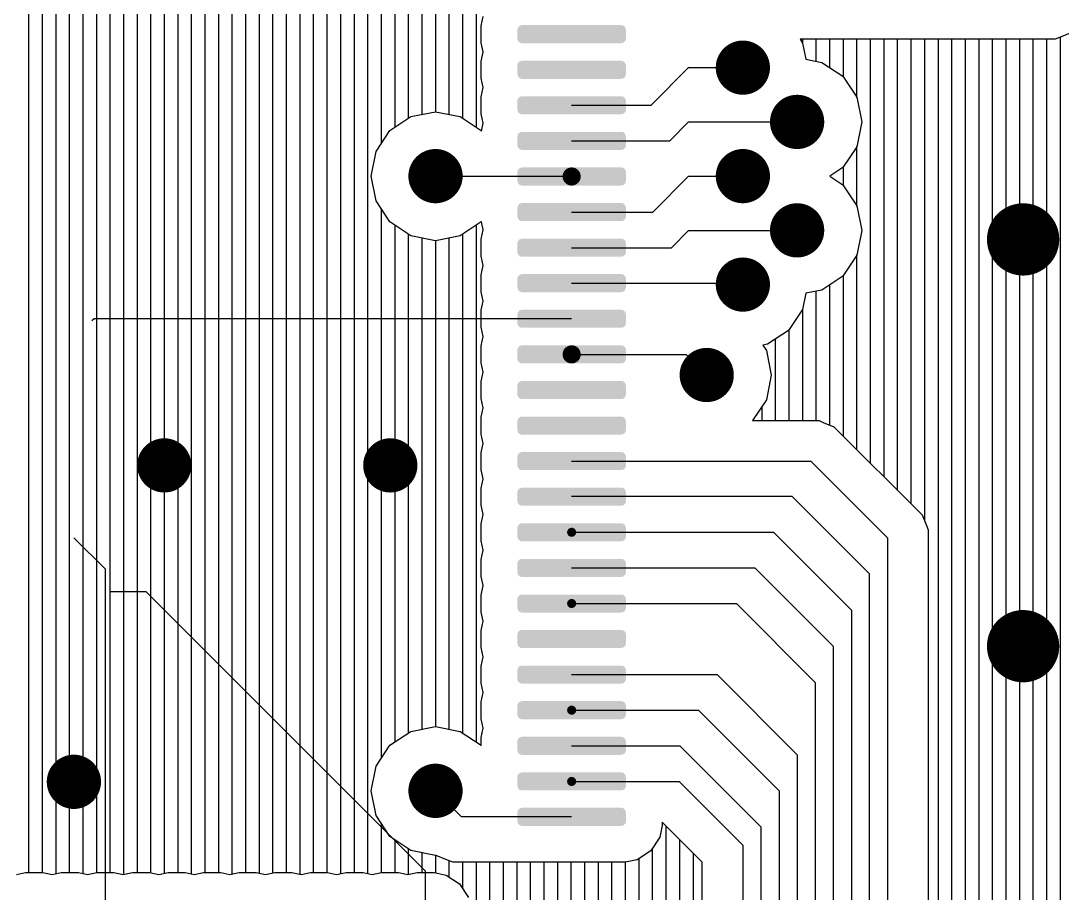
# Model space of a CAD drawing. Extents: x 295 to 953, y 10 to 290.
# Drawn here: x 569.3 to 593.44, y 113.56 to 133.78 of the extents above; entities that cross this region are included whole.
import ezdxf

# ---------------------------------------------------------------- set-up
doc = ezdxf.new("R2010")
doc.units = 0
doc.header["$LTSCALE"] = 5
doc.header["$MEASUREMENT"] = 0
doc.layers.get('0').update_dxf_attribs({"linetype": 'CONTINUOUS', "lineweight": 25})
doc.layers.add('DV-INT-A3_TOP', color=10, linetype='CONTINUOUS')

msp = doc.modelspace()

# ---------------------------------------------------------------- linework, layer by layer
for points, const_width in [([(585.727, 132.698, 1), (586.355, 132.698, 1)], 0.629), ([(586.984, 131.44, 1), (587.613, 131.44, 1)], 0.629), ([(578.602, 130.183, 1), (579.231, 130.183, 1)], 0.629), ([(585.727, 130.183, 1), (586.355, 130.183, 1)], 0.629), ([(581.967, 130.175, 1), (582.177, 130.175, 1)], 0.21), ([(586.984, 128.926, 1), (587.613, 128.926, 1)], 0.629), ([(592.118, 128.716, 1), (592.956, 128.716, 1)], 0.838), ([(585.727, 127.669, 1), (586.355, 127.669, 1)], 0.629), ([(581.967, 126.051, 1), (582.177, 126.051, 1)], 0.21), ([(584.889, 125.573, 1), (585.517, 125.573, 1)], 0.629), ([(572.316, 123.478, 1), (572.944, 123.478, 1)], 0.629), ([(577.554, 123.478, 1), (578.183, 123.478, 1)], 0.629), ([(582.02, 121.927, 1), (582.125, 121.927, 1)], 0.105), ([(582.02, 120.276, 1), (582.125, 120.276, 1)], 0.105), ([(592.118, 119.287, 1), (592.956, 119.287, 1)], 0.838), ([(582.02, 117.803, 1), (582.125, 117.803, 1)], 0.105), ([(570.22, 116.143, 1), (570.849, 116.143, 1)], 0.629), ([(578.602, 115.934, 1), (579.231, 115.934, 1)], 0.629), ([(582.02, 116.152, 1), (582.125, 116.152, 1)], 0.105)]:
    msp.add_lwpolyline(points, format="xyb", close=True, dxfattribs=dict(const_width=const_width))
for points in [[(580.815, 133.578), (580.825, 133.622), (583.33, 133.578), (583.317, 133.622)], [(580.815, 133.368), (580.815, 133.578), (583.33, 133.368), (583.33, 133.578)], [(580.825, 133.622), (580.835, 133.634), (583.317, 133.622), (583.313, 133.634)], [(580.835, 133.634), (580.863, 133.666), (583.313, 133.634), (583.277, 133.666)], [(580.863, 133.666), (580.886, 133.673), (583.277, 133.666), (583.269, 133.673)], [(580.886, 133.673), (580.92, 133.683), (583.269, 133.673), (583.225, 133.683)], [(580.828, 133.324), (580.815, 133.368), (583.32, 133.324), (583.33, 133.368)], [(580.831, 133.312), (580.828, 133.324), (583.309, 133.312), (583.32, 133.324)], [(580.868, 133.28), (580.831, 133.312), (583.281, 133.28), (583.309, 133.312)], [(580.876, 133.273), (580.868, 133.28), (583.258, 133.273), (583.281, 133.28)], [(580.92, 133.264), (580.876, 133.273), (583.225, 133.264), (583.258, 133.273)], [(580.815, 132.752), (580.825, 132.796), (583.33, 132.752), (583.317, 132.796)], [(580.825, 132.796), (580.835, 132.809), (583.317, 132.796), (583.313, 132.809)], [(580.835, 132.809), (580.863, 132.841), (583.313, 132.809), (583.277, 132.841)], [(580.863, 132.841), (580.886, 132.847), (583.277, 132.841), (583.269, 132.847)], [(580.886, 132.847), (580.92, 132.857), (583.269, 132.847), (583.225, 132.857)], [(580.815, 132.543), (580.815, 132.752), (583.33, 132.543), (583.33, 132.752)], [(580.828, 132.498), (580.815, 132.543), (583.32, 132.498), (583.33, 132.543)], [(580.831, 132.486), (580.828, 132.498), (583.309, 132.486), (583.32, 132.498)], [(580.868, 132.454), (580.831, 132.486), (583.281, 132.454), (583.309, 132.486)], [(580.876, 132.448), (580.868, 132.454), (583.258, 132.448), (583.281, 132.454)], [(580.92, 132.438), (580.876, 132.448), (583.225, 132.438), (583.258, 132.448)], [(580.886, 132.026), (580.92, 132.036), (583.269, 132.026), (583.225, 132.036)], [(580.815, 131.931), (580.825, 131.975), (583.33, 131.931), (583.317, 131.975)], [(580.815, 131.721), (580.815, 131.931), (583.33, 131.721), (583.33, 131.931)], [(580.825, 131.975), (580.835, 131.987), (583.317, 131.975), (583.313, 131.987)], [(580.835, 131.987), (580.863, 132.019), (583.313, 131.987), (583.277, 132.019)], [(580.863, 132.019), (580.886, 132.026), (583.277, 132.019), (583.269, 132.026)], [(580.828, 131.677), (580.815, 131.721), (583.32, 131.677), (583.33, 131.721)], [(580.831, 131.665), (580.828, 131.677), (583.309, 131.665), (583.32, 131.677)], [(580.868, 131.633), (580.831, 131.665), (583.281, 131.633), (583.309, 131.665)], [(580.876, 131.626), (580.868, 131.633), (583.258, 131.626), (583.281, 131.633)], [(580.92, 131.616), (580.876, 131.626), (583.225, 131.616), (583.258, 131.626)], [(580.815, 131.105), (580.825, 131.149), (583.33, 131.105), (583.317, 131.149)], [(580.815, 130.896), (580.815, 131.105), (583.33, 130.896), (583.33, 131.105)], [(580.825, 131.149), (580.835, 131.162), (583.317, 131.149), (583.313, 131.162)], [(580.835, 131.162), (580.863, 131.194), (583.313, 131.162), (583.277, 131.194)], [(580.863, 131.194), (580.886, 131.2), (583.277, 131.194), (583.269, 131.2)], [(580.886, 131.2), (580.92, 131.21), (583.269, 131.2), (583.225, 131.21)], [(580.828, 130.851), (580.815, 130.896), (583.32, 130.851), (583.33, 130.896)], [(580.831, 130.839), (580.828, 130.851), (583.309, 130.839), (583.32, 130.851)], [(580.868, 130.807), (580.831, 130.839), (583.281, 130.807), (583.309, 130.839)], [(580.876, 130.801), (580.868, 130.807), (583.258, 130.801), (583.281, 130.807)], [(580.92, 130.791), (580.876, 130.801), (583.225, 130.791), (583.258, 130.801)], [(580.835, 130.336), (580.863, 130.368), (583.313, 130.336), (583.277, 130.368)], [(580.863, 130.368), (580.886, 130.375), (583.277, 130.368), (583.269, 130.375)], [(580.886, 130.375), (580.92, 130.384), (583.269, 130.375), (583.225, 130.384)], [(580.815, 130.28), (580.825, 130.324), (583.33, 130.28), (583.317, 130.324)], [(580.815, 130.07), (580.815, 130.28), (583.33, 130.07), (583.33, 130.28)], [(580.825, 130.324), (580.835, 130.336), (583.317, 130.324), (583.313, 130.336)], [(580.828, 130.026), (580.815, 130.07), (583.32, 130.026), (583.33, 130.07)], [(580.831, 130.014), (580.828, 130.026), (583.309, 130.014), (583.32, 130.026)], [(580.868, 129.982), (580.831, 130.014), (583.281, 129.982), (583.309, 130.014)], [(580.876, 129.975), (580.868, 129.982), (583.258, 129.975), (583.281, 129.982)], [(580.92, 129.965), (580.876, 129.975), (583.225, 129.965), (583.258, 129.975)], [(580.815, 129.454), (580.825, 129.498), (583.33, 129.454), (583.317, 129.498)], [(580.815, 129.244), (580.815, 129.454), (583.33, 129.244), (583.33, 129.454)], [(580.825, 129.498), (580.835, 129.51), (583.317, 129.498), (583.313, 129.51)], [(580.835, 129.51), (580.863, 129.542), (583.313, 129.51), (583.277, 129.542)], [(580.863, 129.542), (580.886, 129.549), (583.277, 129.542), (583.269, 129.549)], [(580.886, 129.549), (580.92, 129.559), (583.269, 129.549), (583.225, 129.559)], [(580.828, 129.2), (580.815, 129.244), (583.32, 129.2), (583.33, 129.244)], [(580.831, 129.188), (580.828, 129.2), (583.309, 129.188), (583.32, 129.2)], [(580.868, 129.156), (580.831, 129.188), (583.281, 129.156), (583.309, 129.188)], [(580.876, 129.149), (580.868, 129.156), (583.258, 129.149), (583.281, 129.156)], [(580.92, 129.14), (580.876, 129.149), (583.225, 129.14), (583.258, 129.149)], [(580.815, 128.628), (580.825, 128.673), (583.33, 128.628), (583.317, 128.673)], [(580.825, 128.673), (580.835, 128.685), (583.317, 128.673), (583.313, 128.685)], [(580.835, 128.685), (580.863, 128.717), (583.313, 128.685), (583.277, 128.717)], [(580.863, 128.717), (580.886, 128.723), (583.277, 128.717), (583.269, 128.723)], [(580.886, 128.723), (580.92, 128.733), (583.269, 128.723), (583.225, 128.733)], [(580.815, 128.419), (580.815, 128.628), (583.33, 128.419), (583.33, 128.628)], [(580.828, 128.375), (580.815, 128.419), (583.32, 128.375), (583.33, 128.419)], [(580.831, 128.362), (580.828, 128.375), (583.309, 128.362), (583.32, 128.375)], [(580.868, 128.33), (580.831, 128.362), (583.281, 128.33), (583.309, 128.362)], [(580.876, 128.324), (580.868, 128.33), (583.258, 128.324), (583.281, 128.33)], [(580.92, 128.314), (580.876, 128.324), (583.225, 128.314), (583.258, 128.324)], [(580.815, 127.807), (580.825, 127.851), (583.33, 127.807), (583.317, 127.851)], [(580.815, 127.597), (580.815, 127.807), (583.33, 127.597), (583.33, 127.807)], [(580.825, 127.851), (580.835, 127.863), (583.317, 127.851), (583.313, 127.863)], [(580.835, 127.863), (580.863, 127.895), (583.313, 127.863), (583.277, 127.895)], [(580.863, 127.895), (580.886, 127.902), (583.277, 127.895), (583.269, 127.902)], [(580.886, 127.902), (580.92, 127.912), (583.269, 127.902), (583.225, 127.912)], [(580.828, 127.553), (580.815, 127.597), (583.32, 127.553), (583.33, 127.597)], [(580.831, 127.541), (580.828, 127.553), (583.309, 127.541), (583.32, 127.553)], [(580.868, 127.509), (580.831, 127.541), (583.281, 127.509), (583.309, 127.541)], [(580.876, 127.502), (580.868, 127.509), (583.258, 127.502), (583.281, 127.509)], [(580.92, 127.493), (580.876, 127.502), (583.225, 127.493), (583.258, 127.502)], [(580.815, 126.981), (580.825, 127.025), (583.33, 126.981), (583.317, 127.025)], [(580.815, 126.772), (580.815, 126.981), (583.33, 126.772), (583.33, 126.981)], [(580.825, 127.025), (580.835, 127.038), (583.317, 127.025), (583.313, 127.038)], [(580.835, 127.038), (580.863, 127.07), (583.313, 127.038), (583.277, 127.07)], [(580.863, 127.07), (580.886, 127.076), (583.277, 127.07), (583.269, 127.076)], [(580.886, 127.076), (580.92, 127.086), (583.269, 127.076), (583.225, 127.086)], [(580.828, 126.727), (580.815, 126.772), (583.32, 126.727), (583.33, 126.772)], [(580.831, 126.715), (580.828, 126.727), (583.309, 126.715), (583.32, 126.727)], [(580.868, 126.683), (580.831, 126.715), (583.281, 126.683), (583.309, 126.715)], [(580.876, 126.677), (580.868, 126.683), (583.258, 126.677), (583.281, 126.683)], [(580.92, 126.667), (580.876, 126.677), (583.225, 126.667), (583.258, 126.677)], [(580.835, 126.212), (580.863, 126.244), (583.313, 126.212), (583.277, 126.244)], [(580.863, 126.244), (580.886, 126.251), (583.277, 126.244), (583.269, 126.251)], [(580.886, 126.251), (580.92, 126.26), (583.269, 126.251), (583.225, 126.26)], [(580.815, 126.156), (580.825, 126.2), (583.33, 126.156), (583.317, 126.2)], [(580.815, 125.946), (580.815, 126.156), (583.33, 125.946), (583.33, 126.156)], [(580.825, 126.2), (580.835, 126.212), (583.317, 126.2), (583.313, 126.212)], [(580.828, 125.902), (580.815, 125.946), (583.32, 125.902), (583.33, 125.946)], [(580.831, 125.89), (580.828, 125.902), (583.309, 125.89), (583.32, 125.902)], [(580.868, 125.858), (580.831, 125.89), (583.281, 125.858), (583.309, 125.89)], [(580.876, 125.851), (580.868, 125.858), (583.258, 125.851), (583.281, 125.858)], [(580.92, 125.841), (580.876, 125.851), (583.225, 125.841), (583.258, 125.851)], [(580.815, 125.33), (580.825, 125.374), (583.33, 125.33), (583.317, 125.374)], [(580.815, 125.12), (580.815, 125.33), (583.33, 125.12), (583.33, 125.33)], [(580.825, 125.374), (580.835, 125.386), (583.317, 125.374), (583.313, 125.386)], [(580.835, 125.386), (580.863, 125.418), (583.313, 125.386), (583.277, 125.418)], [(580.863, 125.418), (580.886, 125.425), (583.277, 125.418), (583.269, 125.425)], [(580.886, 125.425), (580.92, 125.435), (583.269, 125.425), (583.225, 125.435)], [(580.828, 125.076), (580.815, 125.12), (583.32, 125.076), (583.33, 125.12)], [(580.831, 125.064), (580.828, 125.076), (583.309, 125.064), (583.32, 125.076)], [(580.868, 125.032), (580.831, 125.064), (583.281, 125.032), (583.309, 125.064)], [(580.876, 125.025), (580.868, 125.032), (583.258, 125.025), (583.281, 125.032)], [(580.92, 125.016), (580.876, 125.025), (583.225, 125.016), (583.258, 125.025)], [(580.825, 124.549), (580.835, 124.561), (583.317, 124.549), (583.313, 124.561)], [(580.835, 124.561), (580.863, 124.593), (583.313, 124.561), (583.277, 124.593)], [(580.863, 124.593), (580.886, 124.599), (583.277, 124.593), (583.269, 124.599)], [(580.886, 124.599), (580.92, 124.609), (583.269, 124.599), (583.225, 124.609)], [(580.815, 124.504), (580.825, 124.549), (583.33, 124.504), (583.317, 124.549)], [(580.815, 124.295), (580.815, 124.504), (583.33, 124.295), (583.33, 124.504)], [(580.828, 124.251), (580.815, 124.295), (583.32, 124.251), (583.33, 124.295)], [(580.831, 124.238), (580.828, 124.251), (583.309, 124.238), (583.32, 124.251)], [(580.868, 124.206), (580.831, 124.238), (583.281, 124.206), (583.309, 124.238)], [(580.876, 124.2), (580.868, 124.206), (583.258, 124.2), (583.281, 124.206)], [(580.92, 124.19), (580.876, 124.2), (583.225, 124.19), (583.258, 124.2)], [(580.815, 123.683), (580.825, 123.727), (583.33, 123.683), (583.317, 123.727)], [(580.815, 123.473), (580.815, 123.683), (583.33, 123.473), (583.33, 123.683)], [(580.825, 123.727), (580.835, 123.739), (583.317, 123.727), (583.313, 123.739)], [(580.835, 123.739), (580.863, 123.771), (583.313, 123.739), (583.277, 123.771)], [(580.863, 123.771), (580.886, 123.778), (583.277, 123.771), (583.269, 123.778)], [(580.886, 123.778), (580.92, 123.788), (583.269, 123.778), (583.225, 123.788)], [(580.828, 123.429), (580.815, 123.473), (583.32, 123.429), (583.33, 123.473)], [(580.831, 123.417), (580.828, 123.429), (583.309, 123.417), (583.32, 123.429)], [(580.868, 123.385), (580.831, 123.417), (583.281, 123.385), (583.309, 123.417)], [(580.876, 123.378), (580.868, 123.385), (583.258, 123.378), (583.281, 123.385)], [(580.92, 123.369), (580.876, 123.378), (583.225, 123.369), (583.258, 123.378)], [(580.815, 122.857), (580.825, 122.902), (583.33, 122.857), (583.317, 122.902)], [(580.825, 122.902), (580.835, 122.914), (583.317, 122.902), (583.313, 122.914)], [(580.835, 122.914), (580.863, 122.946), (583.313, 122.914), (583.277, 122.946)], [(580.863, 122.946), (580.886, 122.952), (583.277, 122.946), (583.269, 122.952)], [(580.886, 122.952), (580.92, 122.962), (583.269, 122.952), (583.225, 122.962)], [(580.815, 122.648), (580.815, 122.857), (583.33, 122.648), (583.33, 122.857)], [(580.828, 122.604), (580.815, 122.648), (583.32, 122.604), (583.33, 122.648)], [(580.831, 122.591), (580.828, 122.604), (583.309, 122.591), (583.32, 122.604)], [(580.868, 122.559), (580.831, 122.591), (583.281, 122.559), (583.309, 122.591)], [(580.876, 122.553), (580.868, 122.559), (583.258, 122.553), (583.281, 122.559)], [(580.92, 122.543), (580.876, 122.553), (583.225, 122.543), (583.258, 122.553)], [(580.815, 122.032), (580.825, 122.076), (583.33, 122.032), (583.317, 122.076)], [(580.815, 121.822), (580.815, 122.032), (583.33, 121.822), (583.33, 122.032)], [(580.825, 122.076), (580.835, 122.088), (583.317, 122.076), (583.313, 122.088)], [(580.835, 122.088), (580.863, 122.12), (583.313, 122.088), (583.277, 122.12)], [(580.863, 122.12), (580.886, 122.127), (583.277, 122.12), (583.269, 122.127)], [(580.886, 122.127), (580.92, 122.136), (583.269, 122.127), (583.225, 122.136)], [(580.828, 121.778), (580.815, 121.822), (583.32, 121.778), (583.33, 121.822)], [(580.831, 121.766), (580.828, 121.778), (583.309, 121.766), (583.32, 121.778)], [(580.868, 121.734), (580.831, 121.766), (583.281, 121.734), (583.309, 121.766)], [(580.876, 121.727), (580.868, 121.734), (583.258, 121.727), (583.281, 121.734)], [(580.92, 121.717), (580.876, 121.727), (583.225, 121.717), (583.258, 121.727)], [(580.815, 121.206), (580.825, 121.25), (583.33, 121.206), (583.317, 121.25)], [(580.815, 120.996), (580.815, 121.206), (583.33, 120.996), (583.33, 121.206)], [(580.825, 121.25), (580.835, 121.262), (583.317, 121.25), (583.313, 121.262)], [(580.835, 121.262), (580.863, 121.294), (583.313, 121.262), (583.277, 121.294)], [(580.863, 121.294), (580.886, 121.301), (583.277, 121.294), (583.269, 121.301)], [(580.886, 121.301), (580.92, 121.311), (583.269, 121.301), (583.225, 121.311)], [(580.828, 120.952), (580.815, 120.996), (583.32, 120.952), (583.33, 120.996)], [(580.831, 120.94), (580.828, 120.952), (583.309, 120.94), (583.32, 120.952)], [(580.868, 120.908), (580.831, 120.94), (583.281, 120.908), (583.309, 120.94)], [(580.876, 120.902), (580.868, 120.908), (583.258, 120.902), (583.281, 120.908)], [(580.92, 120.892), (580.876, 120.902), (583.225, 120.892), (583.258, 120.902)], [(580.835, 120.437), (580.863, 120.469), (583.313, 120.437), (583.277, 120.469)], [(580.863, 120.469), (580.886, 120.475), (583.277, 120.469), (583.269, 120.475)], [(580.886, 120.475), (580.92, 120.485), (583.269, 120.475), (583.225, 120.485)], [(580.815, 120.38), (580.825, 120.425), (583.33, 120.38), (583.317, 120.425)], [(580.815, 120.171), (580.815, 120.38), (583.33, 120.171), (583.33, 120.38)], [(580.825, 120.425), (580.835, 120.437), (583.317, 120.425), (583.313, 120.437)], [(580.828, 120.127), (580.815, 120.171), (583.32, 120.127), (583.33, 120.171)], [(580.831, 120.115), (580.828, 120.127), (583.309, 120.115), (583.32, 120.127)], [(580.868, 120.083), (580.831, 120.115), (583.281, 120.083), (583.309, 120.115)], [(580.876, 120.076), (580.868, 120.083), (583.258, 120.076), (583.281, 120.083)], [(580.92, 120.066), (580.876, 120.076), (583.225, 120.066), (583.258, 120.076)], [(580.815, 119.559), (580.825, 119.603), (583.33, 119.559), (583.317, 119.603)], [(580.815, 119.349), (580.815, 119.559), (583.33, 119.349), (583.33, 119.559)], [(580.825, 119.603), (580.835, 119.615), (583.317, 119.603), (583.313, 119.615)], [(580.835, 119.615), (580.863, 119.647), (583.313, 119.615), (583.277, 119.647)], [(580.863, 119.647), (580.886, 119.654), (583.277, 119.647), (583.269, 119.654)], [(580.886, 119.654), (580.92, 119.664), (583.269, 119.654), (583.225, 119.664)], [(580.828, 119.305), (580.815, 119.349), (583.32, 119.305), (583.33, 119.349)], [(580.831, 119.293), (580.828, 119.305), (583.309, 119.293), (583.32, 119.305)], [(580.868, 119.261), (580.831, 119.293), (583.281, 119.261), (583.309, 119.293)], [(580.876, 119.254), (580.868, 119.261), (583.258, 119.254), (583.281, 119.261)], [(580.92, 119.245), (580.876, 119.254), (583.225, 119.245), (583.258, 119.254)], [(580.815, 118.733), (580.825, 118.778), (583.33, 118.733), (583.317, 118.778)], [(580.825, 118.778), (580.835, 118.79), (583.317, 118.778), (583.313, 118.79)], [(580.835, 118.79), (580.863, 118.822), (583.313, 118.79), (583.277, 118.822)], [(580.863, 118.822), (580.886, 118.828), (583.277, 118.822), (583.269, 118.828)], [(580.886, 118.828), (580.92, 118.838), (583.269, 118.828), (583.225, 118.838)], [(580.815, 118.524), (580.815, 118.733), (583.33, 118.524), (583.33, 118.733)], [(580.828, 118.48), (580.815, 118.524), (583.32, 118.48), (583.33, 118.524)], [(580.831, 118.467), (580.828, 118.48), (583.309, 118.467), (583.32, 118.48)], [(580.868, 118.435), (580.831, 118.467), (583.281, 118.435), (583.309, 118.467)], [(580.876, 118.429), (580.868, 118.435), (583.258, 118.429), (583.281, 118.435)], [(580.92, 118.419), (580.876, 118.429), (583.225, 118.419), (583.258, 118.429)], [(580.815, 117.908), (580.825, 117.952), (583.33, 117.908), (583.317, 117.952)], [(580.815, 117.698), (580.815, 117.908), (583.33, 117.698), (583.33, 117.908)], [(580.825, 117.952), (580.835, 117.964), (583.317, 117.952), (583.313, 117.964)], [(580.835, 117.964), (580.863, 117.996), (583.313, 117.964), (583.277, 117.996)], [(580.863, 117.996), (580.886, 118.003), (583.277, 117.996), (583.269, 118.003)], [(580.886, 118.003), (580.92, 118.013), (583.269, 118.003), (583.225, 118.013)], [(580.828, 117.654), (580.815, 117.698), (583.32, 117.654), (583.33, 117.698)], [(580.831, 117.642), (580.828, 117.654), (583.309, 117.642), (583.32, 117.654)], [(580.868, 117.61), (580.831, 117.642), (583.281, 117.61), (583.309, 117.642)], [(580.876, 117.603), (580.868, 117.61), (583.258, 117.603), (583.281, 117.61)], [(580.92, 117.593), (580.876, 117.603), (583.225, 117.593), (583.258, 117.603)], [(580.815, 117.082), (580.825, 117.126), (583.33, 117.082), (583.317, 117.126)], [(580.815, 116.873), (580.815, 117.082), (583.33, 116.873), (583.33, 117.082)], [(580.825, 117.126), (580.835, 117.138), (583.317, 117.126), (583.313, 117.138)], [(580.835, 117.138), (580.863, 117.17), (583.313, 117.138), (583.277, 117.17)], [(580.863, 117.17), (580.886, 117.177), (583.277, 117.17), (583.269, 117.177)], [(580.886, 117.177), (580.92, 117.187), (583.269, 117.177), (583.225, 117.187)], [(580.828, 116.828), (580.815, 116.873), (583.32, 116.828), (583.33, 116.873)], [(580.831, 116.816), (580.828, 116.828), (583.309, 116.816), (583.32, 116.828)], [(580.868, 116.784), (580.831, 116.816), (583.281, 116.784), (583.309, 116.816)], [(580.876, 116.778), (580.868, 116.784), (583.258, 116.778), (583.281, 116.784)], [(580.92, 116.768), (580.876, 116.778), (583.225, 116.768), (583.258, 116.778)], [(580.863, 116.345), (580.886, 116.351), (583.277, 116.345), (583.269, 116.351)], [(580.886, 116.351), (580.92, 116.361), (583.269, 116.351), (583.225, 116.361)], [(580.815, 116.256), (580.825, 116.301), (583.33, 116.256), (583.317, 116.301)], [(580.815, 116.047), (580.815, 116.256), (583.33, 116.047), (583.33, 116.256)], [(580.825, 116.301), (580.835, 116.313), (583.317, 116.301), (583.313, 116.313)], [(580.835, 116.313), (580.863, 116.345), (583.313, 116.313), (583.277, 116.345)], [(580.828, 116.003), (580.815, 116.047), (583.32, 116.003), (583.33, 116.047)], [(580.831, 115.991), (580.828, 116.003), (583.309, 115.991), (583.32, 116.003)], [(580.868, 115.959), (580.831, 115.991), (583.281, 115.959), (583.309, 115.991)], [(580.876, 115.952), (580.868, 115.959), (583.258, 115.952), (583.281, 115.959)], [(580.92, 115.942), (580.876, 115.952), (583.225, 115.942), (583.258, 115.952)], [(580.815, 115.435), (580.825, 115.479), (583.33, 115.435), (583.317, 115.479)], [(580.815, 115.225), (580.815, 115.435), (583.33, 115.225), (583.33, 115.435)], [(580.825, 115.479), (580.835, 115.491), (583.317, 115.479), (583.313, 115.491)], [(580.835, 115.491), (580.863, 115.523), (583.313, 115.491), (583.277, 115.523)], [(580.863, 115.523), (580.886, 115.53), (583.277, 115.523), (583.269, 115.53)], [(580.886, 115.53), (580.92, 115.54), (583.269, 115.53), (583.225, 115.54)], [(580.828, 115.181), (580.815, 115.225), (583.32, 115.181), (583.33, 115.225)], [(580.831, 115.169), (580.828, 115.181), (583.309, 115.169), (583.32, 115.181)], [(580.868, 115.137), (580.831, 115.169), (583.281, 115.137), (583.309, 115.169)], [(580.876, 115.131), (580.868, 115.137), (583.258, 115.131), (583.281, 115.137)], [(580.92, 115.121), (580.876, 115.131), (583.225, 115.121), (583.258, 115.131)]]:
    msp.add_solid(points)
at = {"layer": 'DV-INT-A3_TOP', "color": 7}
for p, q in [((569.491, 114.039), (569.491, 145.489)), ((569.805, 114.039), (569.805, 145.489)), ((570.12, 114.014), (570.12, 145.51)), ((570.434, 114.039), (570.434, 145.489)), ((570.748, 114.014), (570.748, 145.51)), ((571.063, 114.035), (571.063, 145.489)), ((571.377, 114.039), (571.377, 145.489)), ((574.834, 114.023), (574.834, 145.501)), ((575.149, 114.027), (575.149, 145.497)), ((575.463, 114.039), (575.463, 145.489)), ((575.777, 114.002), (575.777, 145.522)), ((576.092, 114.039), (576.092, 145.489)), ((576.406, 114.039), (576.406, 145.489)), ((574.52, 114.039), (574.52, 144.286)), ((571.691, 113.998), (571.691, 143.829)), ((576.72, 114.014), (576.72, 143.829)), ((574.206, 114.006), (574.206, 143.515)), ((572.005, 114.039), (572.005, 143.368)), ((572.32, 114.031), (572.32, 143.154)), ((573.891, 114.039), (573.891, 143.226)), ((572.634, 114.018), (572.634, 143.02)), ((572.948, 114.039), (572.948, 142.957)), ((573.263, 114.006), (573.263, 142.978)), ((573.577, 114.039), (573.577, 143.041)), ((577.035, 114.039), (577.035, 140.095)), ((579.864, 131.315), (579.864, 139.638)), ((577.349, 114.014), (577.349, 139.324)), ((579.549, 131.524), (579.549, 139.177)), ((577.663, 130.942), (577.663, 139.035)), ((577.978, 131.315), (577.978, 138.85)), ((578.921, 131.675), (578.921, 138.829)), ((579.235, 131.612), (579.235, 138.963)), ((578.292, 131.524), (578.292, 138.787)), ((578.606, 131.612), (578.606, 138.766)), ((579.977, 133.67), (580.023, 133.884)), ((579.977, 133.276), (579.977, 133.67)), ((593.627, 133.498), (593.384, 133.398)), ((580.023, 133.062), (579.977, 133.276)), ((592.906, 133.356), (587.366, 133.356)), ((587.366, 133.356), (587.424, 133.268)), ((587.424, 133.268), (587.5, 132.895)), ((587.428, 133.255), (587.428, 133.356)), ((587.743, 132.844), (587.743, 133.356)), ((588.057, 132.698), (588.057, 133.356)), ((588.371, 132.476), (588.371, 133.356)), ((588.686, 131.998), (588.686, 133.356)), ((589, 123.528), (589, 133.356)), ((589.314, 123.214), (589.314, 133.356)), ((589.629, 122.899), (589.629, 133.356)), ((589.943, 122.585), (589.943, 133.356)), ((590.257, 122.187), (590.257, 133.356)), ((590.572, 102.259), (590.572, 133.356)), ((590.886, 101.944), (590.886, 133.356)), ((591.2, 101.63), (591.2, 133.356)), ((591.515, 101.37), (591.515, 133.356)), ((591.829, 101.37), (591.829, 133.356)), ((592.143, 101.37), (592.143, 133.356)), ((592.458, 101.37), (592.458, 133.356)), ((592.772, 101.37), (592.772, 133.356)), ((593.283, 133.356), (592.906, 133.356)), ((593.086, 101.37), (593.086, 133.356)), ((593.384, 133.398), (593.283, 133.356)), ((593.401, 101.37), (593.401, 133.406)), ((579.977, 132.844), (580.023, 133.062)), ((579.977, 132.451), (579.977, 132.844)), ((587.5, 132.895), (587.873, 132.819)), ((587.873, 132.819), (588.359, 132.497)), ((583.912, 131.826), (584.784, 132.698)), ((584.784, 132.698), (586.041, 132.698)), ((580.023, 132.237), (579.977, 132.451)), ((588.359, 132.497), (588.681, 132.01)), ((579.977, 132.023), (580.023, 132.237)), ((579.977, 131.625), (579.977, 132.023)), ((582.072, 131.826), (583.912, 131.826)), ((588.681, 132.01), (588.795, 131.44)), ((577.86, 131.239), (578.346, 131.562)), ((578.346, 131.562), (578.916, 131.675)), ((578.916, 131.675), (579.491, 131.562)), ((579.491, 131.562), (579.977, 131.239)), ((580.023, 131.411), (579.977, 131.625)), ((579.985, 131.227), (580.023, 131.411)), ((584.348, 131), (584.784, 131.44)), ((584.784, 131.44), (587.718, 131.44)), ((587.298, 131.44), (587.718, 131.44)), ((588.795, 131.44), (588.681, 130.866)), ((577.538, 130.753), (577.86, 131.239)), ((579.977, 131.239), (579.985, 131.227)), ((582.072, 131), (584.348, 131)), ((588.681, 130.866), (588.359, 130.38)), ((588.686, 129.483), (588.686, 130.879)), ((577.424, 130.183), (577.538, 130.753)), ((588.359, 130.38), (588.057, 130.183)), ((588.371, 129.961), (588.371, 130.401)), ((577.538, 129.609), (577.424, 130.183)), ((578.925, 130.175), (578.916, 130.183)), ((582.072, 130.175), (578.925, 130.175)), ((583.954, 129.349), (584.784, 130.183)), ((584.784, 130.183), (586.041, 130.183)), ((588.057, 130.183), (588.359, 129.982)), ((588.359, 129.982), (588.681, 129.496)), ((577.86, 129.123), (577.538, 129.609)), ((577.663, 116.692), (577.663, 129.42)), ((588.681, 129.496), (588.795, 128.926)), ((582.072, 129.349), (583.954, 129.349)), ((578.346, 128.8), (577.86, 129.123)), ((577.978, 117.065), (577.978, 129.047)), ((579.977, 129.123), (579.491, 128.8)), ((579.864, 117.065), (579.864, 129.047)), ((579.985, 129.127), (579.977, 129.127)), ((579.977, 129.127), (579.977, 129.123)), ((579.977, 128.721), (580.023, 128.938)), ((580.023, 128.938), (579.985, 129.127)), ((584.386, 128.524), (584.784, 128.926)), ((584.784, 128.926), (587.298, 128.926)), ((588.795, 128.926), (588.681, 128.352)), ((578.292, 117.275), (578.292, 128.838)), ((578.916, 128.687), (578.346, 128.8)), ((578.606, 117.363), (578.606, 128.75)), ((579.491, 128.8), (578.916, 128.687)), ((578.921, 117.426), (578.921, 128.687)), ((579.235, 117.363), (579.235, 128.75)), ((579.549, 117.275), (579.549, 128.838)), ((579.977, 128.327), (579.977, 128.721)), ((582.072, 128.524), (584.386, 128.524)), ((580.023, 128.113), (579.977, 128.327)), ((588.681, 128.352), (588.359, 127.866)), ((588.686, 123.842), (588.686, 128.364)), ((579.977, 127.899), (580.023, 128.113)), ((579.977, 127.501), (579.977, 127.899)), ((582.072, 127.702), (586.008, 127.702)), ((586.008, 127.702), (586.041, 127.669)), ((588.359, 127.866), (587.873, 127.543)), ((588.371, 124.157), (588.371, 127.887)), ((580.023, 127.287), (579.977, 127.501)), ((587.5, 127.467), (587.424, 127.094)), ((587.873, 127.543), (587.5, 127.467)), ((587.743, 124.521), (587.743, 127.518)), ((588.057, 124.416), (588.057, 127.664)), ((579.977, 127.073), (580.023, 127.287)), ((579.977, 126.679), (579.977, 127.073)), ((587.424, 127.094), (587.101, 126.608)), ((587.428, 124.521), (587.428, 127.107)), ((571.004, 126.876), (570.954, 126.83)), ((582.072, 126.876), (571.004, 126.876)), ((581.863, 126.876), (579.977, 126.876)), ((580.023, 126.462), (579.977, 126.679)), ((587.101, 126.608), (586.615, 126.286)), ((587.114, 124.521), (587.114, 126.629)), ((579.977, 126.248), (580.023, 126.462)), ((579.977, 125.854), (579.977, 126.248)), ((586.615, 126.286), (586.506, 126.265)), ((586.506, 126.265), (586.586, 126.143)), ((586.8, 124.521), (586.8, 126.407)), ((582.072, 126.051), (584.725, 126.051)), ((584.725, 126.051), (585.203, 125.573)), ((586.586, 126.143), (586.699, 125.573)), ((580.023, 125.636), (579.977, 125.854)), ((579.977, 125.422), (580.023, 125.636)), ((586.699, 125.573), (586.586, 124.999)), ((579.977, 125.028), (579.977, 125.422)), ((580.023, 124.814), (579.977, 125.028)), ((579.977, 124.597), (580.023, 124.814)), ((586.586, 124.999), (586.267, 124.521)), ((586.485, 124.521), (586.485, 124.844)), ((579.977, 124.203), (579.977, 124.597)), ((586.267, 124.521), (587.806, 124.521)), ((587.806, 124.521), (587.906, 124.475)), ((587.906, 124.475), (588.153, 124.374)), ((588.153, 124.374), (590.194, 122.333)), ((580.023, 123.989), (579.977, 124.203)), ((579.977, 123.775), (580.023, 123.989)), ((579.977, 123.377), (579.977, 123.775)), ((580.023, 123.163), (579.977, 123.377)), ((582.072, 123.578), (587.617, 123.578)), ((587.617, 123.578), (589.394, 121.801)), ((579.977, 122.95), (580.023, 123.163)), ((579.977, 122.556), (579.977, 122.95)), ((587.185, 122.753), (582.072, 122.753)), ((588.975, 120.963), (587.185, 122.753)), ((580.023, 122.338), (579.977, 122.556)), ((579.977, 122.124), (580.023, 122.338)), ((590.194, 122.333), (590.295, 122.086)), ((579.977, 121.73), (579.977, 122.124)), ((582.072, 121.927), (586.754, 121.927)), ((586.754, 121.927), (588.556, 120.125)), ((590.295, 122.086), (590.337, 121.986)), ((590.337, 121.986), (590.337, 102.493)), ((571.264, 121.072), (570.534, 121.801)), ((580.023, 121.512), (579.977, 121.73)), ((589.394, 121.801), (589.394, 102.103)), ((579.977, 121.298), (580.023, 121.512)), ((579.977, 120.904), (579.977, 121.298)), ((571.264, 111.944), (571.264, 121.072)), ((582.072, 121.101), (586.322, 121.101)), ((586.322, 121.101), (588.137, 119.287)), ((588.975, 101.265), (588.975, 120.963)), ((580.023, 120.691), (579.977, 120.904)), ((579.977, 120.473), (580.023, 120.691)), ((572.211, 120.544), (571.373, 120.544)), ((578.686, 114.069), (572.211, 120.544)), ((579.977, 120.079), (579.977, 120.473)), ((582.072, 120.276), (585.89, 120.276)), ((585.89, 120.276), (587.718, 118.448)), ((580.023, 119.865), (579.977, 120.079)), ((588.556, 120.125), (588.556, 100.846)), ((579.977, 119.651), (580.023, 119.865)), ((579.977, 119.253), (579.977, 119.651)), ((580.023, 119.039), (579.977, 119.253)), ((588.137, 119.287), (588.137, 100.427)), ((579.977, 118.826), (580.023, 119.039)), ((579.977, 118.432), (579.977, 118.826)), ((582.072, 118.629), (585.442, 118.629)), ((585.442, 118.629), (587.298, 116.772)), ((580.023, 118.214), (579.977, 118.432)), ((587.718, 118.448), (587.718, 100.008)), ((579.977, 118), (580.023, 118.214)), ((579.977, 117.606), (579.977, 118)), ((582.072, 117.803), (585.01, 117.803)), ((585.01, 117.803), (586.879, 115.934)), ((580.023, 117.388), (579.977, 117.606)), ((577.86, 116.99), (578.346, 117.313)), ((578.346, 117.313), (578.916, 117.426)), ((578.916, 117.426), (579.491, 117.313)), ((579.491, 117.313), (579.977, 116.99)), ((579.977, 117.174), (580.023, 117.388)), ((579.977, 116.986), (579.977, 117.174)), ((577.538, 116.504), (577.86, 116.99)), ((579.977, 116.99), (579.977, 116.986)), ((582.072, 116.977), (584.578, 116.977)), ((584.578, 116.977), (586.46, 115.096)), ((587.298, 116.772), (587.298, 99.589)), ((577.424, 115.934), (577.538, 116.504)), ((582.072, 116.152), (584.566, 116.152)), ((584.566, 116.152), (586.041, 114.676)), ((577.538, 115.36), (577.424, 115.934)), ((579.52, 115.33), (578.916, 115.934)), ((586.879, 115.934), (586.879, 99.17)), ((577.86, 114.873), (577.538, 115.36)), ((577.663, 114.035), (577.663, 115.171)), ((582.072, 115.33), (579.52, 115.33)), ((584.172, 115.209), (584.168, 115.209)), ((584.168, 115.209), (584.168, 115.129)), ((585.098, 114.283), (584.172, 115.209)), ((584.168, 115.129), (584.113, 114.857)), ((584.264, 97.179), (584.264, 115.121)), ((586.46, 115.096), (586.46, 98.751)), ((578.346, 114.551), (577.86, 114.873)), ((577.978, 114.039), (577.978, 114.798)), ((584.113, 114.857), (583.908, 114.542)), ((584.578, 97.179), (584.578, 114.806)), ((586.041, 114.676), (586.041, 98.332)), ((578.292, 113.998), (578.292, 114.588)), ((578.916, 114.438), (578.346, 114.551)), ((578.606, 114.039), (578.606, 114.5)), ((578.933, 114.438), (578.916, 114.438)), ((578.921, 114.031), (578.921, 114.438)), ((579.155, 114.345), (578.933, 114.438)), ((583.908, 114.542), (583.594, 114.337)), ((583.95, 97.179), (583.95, 114.605)), ((584.893, 97.179), (584.893, 114.492)), ((579.315, 114.283), (579.155, 114.345)), ((579.235, 113.935), (579.235, 114.312)), ((579.73, 114.283), (579.315, 114.283)), ((579.549, 113.662), (579.549, 114.283)), ((580.828, 114.283), (579.73, 114.283)), ((579.864, 97.179), (579.864, 114.283)), ((580.178, 97.179), (580.178, 114.283)), ((580.492, 97.179), (580.492, 114.283)), ((580.807, 97.179), (580.807, 114.283)), ((582.282, 114.283), (580.828, 114.283)), ((581.121, 97.179), (581.121, 114.283)), ((581.435, 97.179), (581.435, 114.283)), ((581.75, 97.179), (581.75, 114.283)), ((582.064, 97.179), (582.064, 114.283)), ((583.321, 114.283), (582.282, 114.283)), ((582.378, 97.179), (582.378, 114.283)), ((582.693, 97.179), (582.693, 114.283)), ((583.007, 97.179), (583.007, 114.283)), ((583.594, 114.337), (583.321, 114.283)), ((583.321, 97.179), (583.321, 114.283)), ((583.636, 97.179), (583.636, 114.362)), ((585.098, 98.143), (585.098, 114.283)), ((569.202, 113.993), (569.415, 114.039)), ((569.415, 114.039), (569.814, 114.039)), ((569.814, 114.039), (570.027, 113.993)), ((570.027, 113.993), (570.241, 114.039)), ((570.241, 114.039), (570.639, 114.039)), ((570.639, 114.039), (570.853, 113.993)), ((570.853, 113.993), (571.067, 114.039)), ((571.067, 114.039), (571.461, 114.039)), ((571.264, 112.153), (571.264, 114.039)), ((571.461, 114.039), (571.679, 113.993)), ((571.679, 113.993), (571.892, 114.039)), ((571.892, 114.039), (572.286, 114.039)), ((572.286, 114.039), (572.5, 113.993)), ((572.5, 113.993), (572.718, 114.039)), ((572.718, 114.039), (573.112, 114.039)), ((573.112, 114.039), (573.326, 113.993)), ((573.326, 113.993), (573.539, 114.039)), ((573.539, 114.039), (573.938, 114.039)), ((573.938, 114.039), (574.151, 113.993)), ((574.151, 113.993), (574.365, 114.039)), ((574.365, 114.039), (574.763, 114.039)), ((574.763, 114.039), (574.977, 113.993)), ((574.977, 113.993), (575.191, 114.039)), ((575.191, 114.039), (575.585, 114.039)), ((575.585, 114.039), (575.803, 113.993)), ((575.803, 113.993), (576.016, 114.039)), ((576.016, 114.039), (576.41, 114.039)), ((576.41, 114.039), (576.624, 113.993)), ((576.624, 113.993), (576.842, 114.039)), ((576.842, 114.039), (577.236, 114.039)), ((577.236, 114.039), (577.45, 113.993)), ((577.45, 113.993), (577.663, 114.039)), ((577.663, 114.039), (578.061, 114.039)), ((578.061, 114.039), (578.275, 113.993)), ((578.275, 113.993), (578.489, 114.039)), ((578.489, 114.039), (578.887, 114.039)), ((578.686, 111.944), (578.686, 114.069)), ((578.686, 112.153), (578.686, 114.039)), ((578.887, 114.039), (579.16, 113.981)), ((579.16, 113.981), (579.474, 113.775)), ((579.474, 113.775), (579.679, 113.461))]:
    msp.add_line(p, q, dxfattribs=at)

doc.saveas('drawing.dxf')
